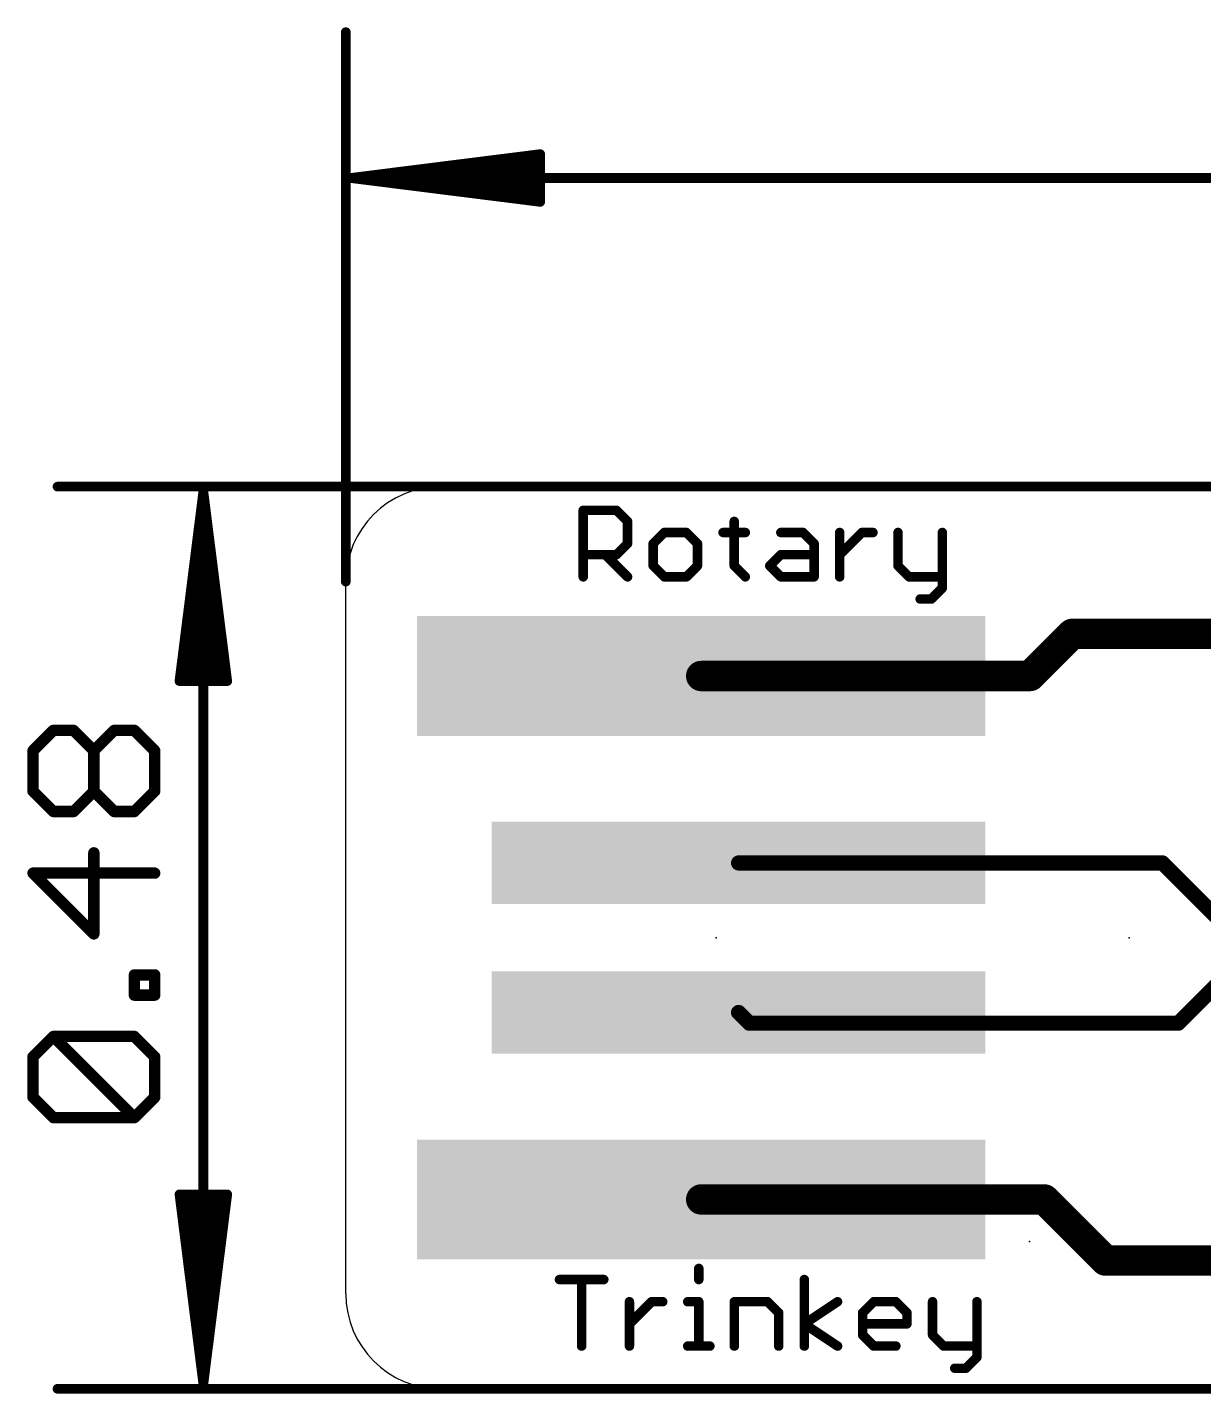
# Model space of a CAD drawing. Extents: x -4.3 to 37.7, y -8.4 to 12.5.
# Drawn here: x -4.26 to 11.47, y -6.1 to 12.18 of the extents above; entities that cross this region are included whole.
import ezdxf

# ---------------------------------------------------------------- set-up
doc = ezdxf.new("R2010")
doc.units = 0
for name, color, linetype in [('1', 12, 'CONTINUOUS'), ('20', 53, 'CONTINUOUS'), ('21', 40, 'CONTINUOUS'), ('23', 53, 'CONTINUOUS'), ('24', 53, 'CONTINUOUS'), ('29', 253, 'CONTINUOUS'), ('47', 253, 'CONTINUOUS')]:
    doc.layers.add(name, color=color, linetype=linetype)

# ---------------------------------------------------------------- blocks, each defined once
blk = doc.blocks.new('RECT')
blk.add_solid([(-0.5, -0.5), (0.5, -0.5), (-0.5, 0.5), (0.5, 0.5)])

msp = doc.modelspace()

# ---------------------------------------------------------------- linework, layer by layer
at = {"layer": '1'}
for points, const_width in [([(9.1515, 3.5), (9.7155, 4.064)], 0.4064), ([(9.7155, 4.064), (15.494, 4.064)], 0.4064), ([(4.753, 3.5), (9.1515, 3.5)], 0.4064), ([(5.253, 1), (10.9212, 1)], 0.2032), ([(11.938, -0.0168), (10.9212, 1)], 0.2032), ([(11.811, -0.466), (11.134, -1.143)], 0.2032), ([(5.396, -1.143), (5.253, -1)], 0.2032), ([(11.134, -1.143), (5.396, -1.143)], 0.2032), ([(4.753, -3.5), (9.342, -3.5)], 0.4064), ([(10.16, -4.318), (9.342, -3.5)], 0.4064), ([(13.208, -4.318), (10.16, -4.318)], 0.4064)]:
    msp.add_lwpolyline(points, dxfattribs=dict(at, const_width=const_width))
for points, const_width in [([(9.7155, 4.1656, 1), (9.7155, 3.9624)], 0.2032), ([(9.7873, 3.9922, 1), (9.6437, 4.1358)], 0.2032), ([(4.753, 3.6016, 1), (4.753, 3.3984)], 0.2032), ([(9.0797, 3.5718, 1), (9.2233, 3.4282)], 0.2032), ([(9.1515, 3.3984, 1), (9.1515, 3.6016)], 0.2032), ([(5.253, 1.0508, 1), (5.253, 0.9492)], 0.1016), ([(10.9571, 1.0359, 1), (10.8853, 0.9641)], 0.1016), ([(10.9212, 0.9492, 1), (10.9212, 1.0508)], 0.1016), ([(5.2889, -0.9641, 1), (5.2171, -1.0359)], 0.1016), ([(5.396, -1.0922, 1), (5.396, -1.1938)], 0.1016), ([(5.3601, -1.1789, 1), (5.4319, -1.1071)], 0.1016), ([(11.0981, -1.1071, 1), (11.1699, -1.1789)], 0.1016), ([(11.134, -1.1938, 1), (11.134, -1.0922)], 0.1016), ([(4.753, -3.3984, 1), (4.753, -3.6016)], 0.2032), ([(9.4138, -3.4282, 1), (9.2702, -3.5718)], 0.2032), ([(9.342, -3.6016, 1), (9.342, -3.3984)], 0.2032), ([(10.16, -4.2164, 1), (10.16, -4.4196)], 0.2032), ([(10.0882, -4.3898, 1), (10.2318, -4.2462)], 0.2032)]:
    msp.add_lwpolyline(points, format="xyb", dxfattribs=dict(at, const_width=const_width))
at = {"layer": '20'}
for p, q in [((1.27, 6.0325), (12.7, 6.0325)), ((0, -4.7625), (0, 4.7625)), ((12.7, -6.0325), (1.27, -6.0325))]:
    msp.add_line(p, q, dxfattribs=at)
for centre, start, end in [((1.27, 4.7625), 90, 180), ((1.27, -4.7625), 180, 270)]:
    msp.add_arc(centre, 1.27, start, end, dxfattribs=at)
at = {"layer": '21', "const_width": 0.127}
for points in [[(3.175, 4.826), (3.175, 5.7158)], [(3.175, 5.7158), (3.6199, 5.7158)], [(3.6199, 5.7158), (3.7682, 5.5675)], [(3.7682, 5.5675), (3.7682, 5.2709)], [(4.2588, 5.4192), (4.1105, 5.2709)], [(4.5554, 5.4192), (4.2588, 5.4192)], [(4.7037, 5.2709), (4.5554, 5.4192)], [(5.046, 5.4192), (5.3426, 5.4192)], [(5.1943, 5.5675), (5.1943, 4.9743)], [(5.818, 5.4192), (6.1146, 5.4192)], [(6.1146, 5.4192), (6.2629, 5.2709)], [(6.6052, 4.826), (6.6052, 5.4192)], [(6.6052, 5.1226), (6.9018, 5.4192)], [(6.9018, 5.4192), (7.0501, 5.4192)], [(7.3848, 5.4192), (7.3848, 4.9743)], [(7.978, 5.4192), (7.978, 4.6777)], [(3.7682, 5.2709), (3.6199, 5.1226)], [(4.1105, 5.2709), (4.1105, 4.9743)], [(4.7037, 4.9743), (4.7037, 5.2709)], [(6.2629, 5.2709), (6.2629, 4.826)], [(3.6199, 5.1226), (3.175, 5.1226)], [(3.4716, 5.1226), (3.7682, 4.826)], [(5.6697, 4.9743), (5.818, 5.1226)], [(5.818, 5.1226), (6.2629, 5.1226)], [(4.1105, 4.9743), (4.2588, 4.826)], [(4.5554, 4.826), (4.7037, 4.9743)], [(5.1943, 4.9743), (5.3426, 4.826)], [(5.818, 4.826), (5.6697, 4.9743)], [(7.3848, 4.9743), (7.5331, 4.826)], [(4.2588, 4.826), (4.5554, 4.826)], [(6.2629, 4.826), (5.818, 4.826)], [(7.5331, 4.826), (7.978, 4.826)], [(7.8297, 4.5294), (7.6814, 4.5294)], [(7.978, 4.6777), (7.8297, 4.5294)], [(4.7209, -4.4229), (4.7209, -4.5712)], [(2.8575, -4.5712), (3.4507, -4.5712)], [(3.1541, -5.461), (3.1541, -4.5712)], [(6.1318, -5.461), (6.1318, -4.5712)], [(3.793, -5.461), (3.793, -4.8678)], [(3.793, -5.1644), (4.0896, -4.8678)], [(4.0896, -4.8678), (4.2379, -4.8678)], [(4.5726, -4.8678), (4.7209, -4.8678)], [(4.7209, -4.8678), (4.7209, -5.461)], [(5.1963, -5.461), (5.1963, -4.8678)], [(5.1963, -4.8678), (5.6412, -4.8678)], [(5.6412, -4.8678), (5.7895, -5.0161)], [(6.1318, -5.1644), (6.5767, -4.8678)], [(6.9114, -5.0161), (7.0597, -4.8678)], [(7.0597, -4.8678), (7.3563, -4.8678)], [(7.3563, -4.8678), (7.5046, -5.0161)], [(7.8469, -4.8678), (7.8469, -5.3127)], [(8.4401, -4.8678), (8.4401, -5.6093)], [(5.7895, -5.0161), (5.7895, -5.461)], [(6.5767, -5.461), (6.1318, -5.1644)], [(6.9114, -5.3127), (6.9114, -5.0161)], [(7.5046, -5.1644), (6.9114, -5.1644)], [(7.5046, -5.0161), (7.5046, -5.1644)], [(7.0597, -5.461), (6.9114, -5.3127)], [(7.8469, -5.3127), (7.9952, -5.461)], [(4.5726, -5.461), (4.8692, -5.461)], [(7.3563, -5.461), (7.0597, -5.461)], [(7.9952, -5.461), (8.4401, -5.461)], [(8.4401, -5.6093), (8.2918, -5.7576)], [(8.2918, -5.7576), (8.1435, -5.7576)]]:
    msp.add_lwpolyline(points, dxfattribs=at)
at = {"layer": '21', "const_width": 0.0635}
for points in [[(3.2068, 5.7158, 1), (3.1433, 5.7158)], [(3.175, 5.7475, 1), (3.175, 5.684)], [(3.6423, 5.7382, 1), (3.5974, 5.6933)], [(3.6199, 5.684, 1), (3.6199, 5.7475)], [(3.7999, 5.5675, 1), (3.7364, 5.5675)], [(3.7457, 5.545, 1), (3.7906, 5.5899)], [(4.2588, 5.4509, 1), (4.2588, 5.3874)], [(4.2813, 5.3967, 1), (4.2364, 5.4416)], [(4.5778, 5.4416, 1), (4.5329, 5.3967)], [(4.5554, 5.3874, 1), (4.5554, 5.4509)], [(5.046, 5.4509, 1), (5.046, 5.3874)], [(5.2261, 5.5675, 1), (5.1626, 5.5675)], [(5.3426, 5.3874, 1), (5.3426, 5.4509)], [(5.818, 5.4509, 1), (5.818, 5.3874)], [(6.137, 5.4416, 1), (6.0921, 5.3967)], [(6.1146, 5.3874, 1), (6.1146, 5.4509)], [(6.637, 5.4192, 1), (6.5735, 5.4192)], [(6.9018, 5.4509, 1), (6.9018, 5.3874)], [(6.9243, 5.3967, 1), (6.8794, 5.4416)], [(7.0501, 5.3874, 1), (7.0501, 5.4509)], [(7.4166, 5.4192, 1), (7.3531, 5.4192)], [(8.0098, 5.4192, 1), (7.9463, 5.4192)], [(3.7364, 5.2709, 1), (3.7999, 5.2709)], [(3.7906, 5.2484, 1), (3.7457, 5.2933)], [(4.1423, 5.2709, 1), (4.0788, 5.2709)], [(4.0881, 5.2933, 1), (4.133, 5.2484)], [(4.7354, 5.2709, 1), (4.6719, 5.2709)], [(4.6812, 5.2484, 1), (4.7261, 5.2933)], [(6.2946, 5.2709, 1), (6.2311, 5.2709)], [(6.2404, 5.2484, 1), (6.2853, 5.2933)], [(3.175, 5.1543, 1), (3.175, 5.0908)], [(3.494, 5.145, 1), (3.4491, 5.1001)], [(3.5974, 5.145, 1), (3.6423, 5.1001)], [(3.6199, 5.0908, 1), (3.6199, 5.1543)], [(5.818, 5.1543, 1), (5.818, 5.0908)], [(5.8405, 5.1001, 1), (5.7956, 5.145)], [(6.2629, 5.0908, 1), (6.2629, 5.1543)], [(6.5828, 5.145, 1), (6.6277, 5.1001)], [(4.133, 4.9967, 1), (4.0881, 4.9518)], [(4.0788, 4.9743, 1), (4.1423, 4.9743)], [(4.6719, 4.9743, 1), (4.7354, 4.9743)], [(4.7261, 4.9518, 1), (4.6812, 4.9967)], [(5.2168, 4.9967, 1), (5.1719, 4.9518)], [(5.1626, 4.9743, 1), (5.2261, 4.9743)], [(5.6922, 4.9967, 1), (5.6473, 4.9518)], [(5.6473, 4.9967, 1), (5.6922, 4.9518)], [(7.4073, 4.9967, 1), (7.3624, 4.9518)], [(7.3531, 4.9743, 1), (7.4166, 4.9743)], [(3.1433, 4.826, 1), (3.2068, 4.826)], [(3.7457, 4.8035, 1), (3.7906, 4.8485)], [(4.2588, 4.8578, 1), (4.2588, 4.7943)], [(4.2364, 4.8035, 1), (4.2813, 4.8485)], [(4.5329, 4.8485, 1), (4.5778, 4.8035)], [(4.5554, 4.7943, 1), (4.5554, 4.8578)], [(5.3202, 4.8035, 1), (5.3651, 4.8485)], [(5.818, 4.8578, 1), (5.818, 4.7943)], [(5.7956, 4.8035, 1), (5.8405, 4.8485)], [(6.2311, 4.826, 1), (6.2946, 4.826)], [(6.2629, 4.7943, 1), (6.2629, 4.8578)], [(6.5735, 4.826, 1), (6.637, 4.826)], [(7.5331, 4.8578, 1), (7.5331, 4.7943)], [(7.5107, 4.8035, 1), (7.5556, 4.8485)], [(7.978, 4.7943, 1), (7.978, 4.8578)], [(7.6814, 4.5612, 1), (7.6814, 4.4977)], [(7.8073, 4.5519, 1), (7.8522, 4.507)], [(7.8297, 4.4977, 1), (7.8297, 4.5612)], [(7.9463, 4.6777, 1), (8.0098, 4.6777)], [(8.0005, 4.6553, 1), (7.9556, 4.7002)], [(4.7527, -4.4229, 1), (4.6892, -4.4229)], [(2.8575, -4.5395, 1), (2.8575, -4.603)], [(3.1858, -4.5712, 1), (3.1223, -4.5712)], [(3.4507, -4.603, 1), (3.4507, -4.5395)], [(4.6892, -4.5712, 1), (4.7527, -4.5712)], [(6.1636, -4.5712, 1), (6.1001, -4.5712)], [(3.8248, -4.8678, 1), (3.7613, -4.8678)], [(4.0896, -4.8361, 1), (4.0896, -4.8996)], [(4.1121, -4.8903, 1), (4.0672, -4.8454)], [(4.2379, -4.8996, 1), (4.2379, -4.8361)], [(4.5726, -4.8361, 1), (4.5726, -4.8996)], [(4.7527, -4.8678, 1), (4.6892, -4.8678)], [(4.7209, -4.8996, 1), (4.7209, -4.8361)], [(5.228, -4.8678, 1), (5.1645, -4.8678)], [(5.1963, -4.8361, 1), (5.1963, -4.8996)], [(5.6636, -4.8454, 1), (5.6187, -4.8903)], [(5.6412, -4.8996, 1), (5.6412, -4.8361)], [(6.5943, -4.8942, 1), (6.5591, -4.8414)], [(7.0597, -4.8361, 1), (7.0597, -4.8996)], [(7.0822, -4.8903, 1), (7.0372, -4.8454)], [(7.3787, -4.8454, 1), (7.3338, -4.8903)], [(7.3563, -4.8996, 1), (7.3563, -4.8361)], [(7.8787, -4.8678, 1), (7.8152, -4.8678)], [(8.4719, -4.8678, 1), (8.4084, -4.8678)], [(3.7706, -5.142, 1), (3.8155, -5.1869)], [(5.8212, -5.0161, 1), (5.7577, -5.0161)], [(5.767, -5.0386, 1), (5.8119, -4.9937)], [(6.1494, -5.138, 1), (6.1142, -5.1908)], [(6.1142, -5.138, 1), (6.1494, -5.1908)], [(6.9432, -5.0161, 1), (6.8797, -5.0161)], [(6.9114, -5.1327, 1), (6.9114, -5.1962)], [(6.889, -4.9937, 1), (6.9339, -5.0386)], [(7.5363, -5.0161, 1), (7.4728, -5.0161)], [(7.4821, -5.0386, 1), (7.527, -4.9937)], [(7.5046, -5.1962, 1), (7.5046, -5.1327)], [(6.8797, -5.3127, 1), (6.9432, -5.3127)], [(6.9339, -5.2903, 1), (6.889, -5.3352)], [(7.4728, -5.1644, 1), (7.5363, -5.1644)], [(7.8152, -5.3127, 1), (7.8787, -5.3127)], [(7.8694, -5.2903, 1), (7.8245, -5.3352)], [(3.1223, -5.461, 1), (3.1858, -5.461)], [(3.7613, -5.461, 1), (3.8248, -5.461)], [(4.5726, -5.4293, 1), (4.5726, -5.4928)], [(4.6892, -5.461, 1), (4.7527, -5.461)], [(4.8692, -5.4928, 1), (4.8692, -5.4293)], [(5.1645, -5.461, 1), (5.228, -5.461)], [(5.7577, -5.461, 1), (5.8212, -5.461)], [(6.1001, -5.461, 1), (6.1636, -5.461)], [(6.5591, -5.4874, 1), (6.5943, -5.4346)], [(7.0597, -5.4293, 1), (7.0597, -5.4928)], [(7.0372, -5.4835, 1), (7.0822, -5.4385)], [(7.3563, -5.4928, 1), (7.3563, -5.4293)], [(7.9952, -5.4293, 1), (7.9952, -5.4928)], [(7.9728, -5.4835, 1), (8.0177, -5.4385)], [(8.4401, -5.4928, 1), (8.4401, -5.4293)], [(8.4084, -5.6093, 1), (8.4719, -5.6093)], [(8.4626, -5.6317, 1), (8.4176, -5.5868)], [(8.1435, -5.7258, 1), (8.1435, -5.7893)], [(8.2694, -5.7351, 1), (8.3143, -5.78)], [(8.2918, -5.7893, 1), (8.2918, -5.7258)]]:
    msp.add_lwpolyline(points, format="xyb", dxfattribs=at)
at = {"layer": '23'}
msp.add_point((4.953, 0), dxfattribs=at)
at = {"layer": '24'}
for p in [(10.4775, 0), (9.144, -4.064)]:
    msp.add_point(p, dxfattribs=at)
at = {"layer": '47'}
for points, const_width in [([(0, 4.7625), (0, 12.11)], 0.13), ([(0.065, 10.16), (2.6, 10.4792)], 0.13), ([(0.065, 10.16), (2.6, 10.42)], 0.13), ([(2.6, 10.4792), (2.6, 9.8408)], 0.13), ([(0.065, 10.16), (2.6, 10.29)], 0.13), ([(0.065, 10.16), (32.32, 10.16)], 0.13), ([(2.6, 9.8408), (0.065, 10.16)], 0.13), ([(2.6, 10.03), (0.065, 10.16)], 0.13), ([(2.6, 9.9), (0.065, 10.16)], 0.13), ([(14.097, 6.0325), (-3.855, 6.0325)], 0.13), ([(-1.905, 5.9675), (-2.2242, 3.4325)], 0.13), ([(-1.905, 5.9675), (-2.165, 3.4325)], 0.13), ([(-1.905, 5.9675), (-2.035, 3.4325)], 0.13), ([(-1.905, -5.9675), (-1.905, 5.9675)], 0.13), ([(-1.5858, 3.4325), (-1.905, 5.9675)], 0.13), ([(-1.775, 3.4325), (-1.905, 5.9675)], 0.13), ([(-1.645, 3.4325), (-1.905, 5.9675)], 0.13), ([(-2.2242, 3.4325), (-1.5858, 3.4325)], 0.13), ([(-4.1827, 2.5012), (-3.9115, 2.7724)], 0.1524), ([(-3.9115, 2.7724), (-3.6404, 2.7724)], 0.1524), ([(-3.6404, 2.7724), (-3.3692, 2.5012)], 0.1524), ([(-3.3692, 2.5012), (-3.098, 2.7724)], 0.1524), ([(-3.098, 2.7724), (-2.8269, 2.7724)], 0.1524), ([(-2.8269, 2.7724), (-2.5557, 2.5012)], 0.1524), ([(-4.1827, 1.9589), (-4.1827, 2.5012)], 0.1524), ([(-3.3692, 1.9589), (-3.3692, 2.5012)], 0.1524), ([(-2.5557, 2.5012), (-2.5557, 1.9589)], 0.1524), ([(-3.9115, 1.6877), (-4.1827, 1.9589)], 0.1524), ([(-3.3692, 1.9589), (-3.6404, 1.6877)], 0.1524), ([(-3.098, 1.6877), (-3.3692, 1.9589)], 0.1524), ([(-2.5557, 1.9589), (-2.8269, 1.6877)], 0.1524), ([(-3.6404, 1.6877), (-3.9115, 1.6877)], 0.1524), ([(-2.8269, 1.6877), (-3.098, 1.6877)], 0.1524), ([(-3.3692, 0.0505), (-3.3692, 1.1352)], 0.1524), ([(-2.5557, 0.864), (-4.1827, 0.864)], 0.1524), ([(-4.1827, 0.864), (-3.3692, 0.0505)], 0.1524), ([(-2.8269, -0.768), (-2.8269, -0.4969)], 0.1524), ([(-2.8269, -0.4969), (-2.5557, -0.4969)], 0.1524), ([(-2.5557, -0.4969), (-2.5557, -0.768)], 0.1524), ([(-2.5557, -0.768), (-2.8269, -0.768)], 0.1524), ([(-4.1827, -1.5917), (-3.9115, -1.3205)], 0.1524), ([(-3.9115, -1.3205), (-2.8269, -1.3205)], 0.1524), ([(-2.8269, -2.4052), (-3.9115, -1.3205)], 0.1524), ([(-2.8269, -1.3205), (-2.5557, -1.5917)], 0.1524), ([(-4.1827, -2.134), (-4.1827, -1.5917)], 0.1524), ([(-2.5557, -1.5917), (-2.5557, -2.134)], 0.1524), ([(-3.9115, -2.4052), (-4.1827, -2.134)], 0.1524), ([(-2.5557, -2.134), (-2.8269, -2.4052)], 0.1524), ([(-2.8269, -2.4052), (-3.9115, -2.4052)], 0.1524), ([(-1.905, -5.9675), (-2.2242, -3.4325)], 0.13), ([(-2.2242, -3.4325), (-1.5858, -3.4325)], 0.13), ([(-1.905, -5.9675), (-2.165, -3.4325)], 0.13), ([(-1.905, -5.9675), (-2.035, -3.4325)], 0.13), ([(-1.5858, -3.4325), (-1.905, -5.9675)], 0.13), ([(-1.775, -3.4325), (-1.905, -5.9675)], 0.13), ([(-1.645, -3.4325), (-1.905, -5.9675)], 0.13), ([(12.954, -6.0325), (-3.855, -6.0325)], 0.13)]:
    msp.add_lwpolyline(points, dxfattribs=dict(at, const_width=const_width))
for points, const_width in [([(0.0325, 12.11, 1), (-0.0325, 12.11)], 0.065), ([(2.6325, 10.4792, 1), (2.5675, 10.4792)], 0.065), ([(2.6041, 10.447, 1), (2.5959, 10.5115)], 0.065), ([(2.6033, 10.3877, 1), (2.5967, 10.4523)], 0.065), ([(2.6017, 10.2575, 1), (2.5983, 10.3225)], 0.065), ([(0.065, 10.1925, 1), (0.065, 10.1275)], 0.065), ([(0.0691, 10.1922, 1), (0.0609, 10.1278)], 0.065), ([(0.0633, 10.1925, 1), (0.0667, 10.1275)], 0.065), ([(0.0667, 10.1925, 1), (0.0633, 10.1275)], 0.065), ([(0.0683, 10.1923, 1), (0.0617, 10.1277)], 0.065), ([(0.0617, 10.1923, 1), (0.0683, 10.1277)], 0.065), ([(0.0609, 10.1922, 1), (0.0691, 10.1278)], 0.065), ([(2.5983, 9.9975, 1), (2.6017, 10.0625)], 0.065), ([(2.5675, 9.8408, 1), (2.6325, 9.8408)], 0.065), ([(2.5959, 9.8085, 1), (2.6041, 9.873)], 0.065), ([(2.5967, 9.8677, 1), (2.6033, 9.9323)], 0.065), ([(-3.855, 6.065, 1), (-3.855, 6)], 0.065), ([(-1.8725, 5.9675, 1), (-1.9375, 5.9675)], 0.065), ([(-1.8728, 5.9716, 1), (-1.9372, 5.9634)], 0.065), ([(-1.8725, 5.9658, 1), (-1.9375, 5.9692)], 0.065), ([(-1.8725, 5.9692, 1), (-1.9375, 5.9658)], 0.065), ([(-1.8727, 5.9708, 1), (-1.9373, 5.9642)], 0.065), ([(-1.8727, 5.9642, 1), (-1.9373, 5.9708)], 0.065), ([(-1.8728, 5.9634, 1), (-1.9372, 5.9716)], 0.065), ([(-0.0325, 4.7625, 1), (0.0325, 4.7625)], 0.065), ([(-2.2242, 3.465, 1), (-2.2242, 3.4)], 0.065), ([(-1.5858, 3.4, 1), (-1.5858, 3.465)], 0.065), ([(-2.2565, 3.4366, 1), (-2.192, 3.4284)], 0.065), ([(-2.1973, 3.4358, 1), (-2.1327, 3.4292)], 0.065), ([(-2.0675, 3.4342, 1), (-2.0025, 3.4308)], 0.065), ([(-1.8075, 3.4308, 1), (-1.7425, 3.4342)], 0.065), ([(-1.6773, 3.4292, 1), (-1.6127, 3.4358)], 0.065), ([(-1.618, 3.4284, 1), (-1.5535, 3.4366)], 0.065), ([(-3.9115, 2.8105, 1), (-3.9115, 2.7343)], 0.0762), ([(-3.8846, 2.7454, 1), (-3.9385, 2.7993)], 0.0762), ([(-3.6134, 2.7993, 1), (-3.6673, 2.7454)], 0.0762), ([(-3.6404, 2.7343, 1), (-3.6404, 2.8105)], 0.0762), ([(-3.098, 2.8105, 1), (-3.098, 2.7343)], 0.0762), ([(-3.0711, 2.7454, 1), (-3.125, 2.7993)], 0.0762), ([(-2.7999, 2.7993, 1), (-2.8538, 2.7454)], 0.0762), ([(-2.8269, 2.7343, 1), (-2.8269, 2.8105)], 0.0762), ([(-4.1446, 2.5012, 1), (-4.2208, 2.5012)], 0.0762), ([(-4.2096, 2.5281, 1), (-4.1557, 2.4743)], 0.0762), ([(-3.3311, 2.5012, 1), (-3.4073, 2.5012)], 0.0762), ([(-3.3961, 2.5281, 1), (-3.3423, 2.4743)], 0.0762), ([(-3.3961, 2.4743, 1), (-3.3423, 2.5281)], 0.0762), ([(-2.5176, 2.5012, 1), (-2.5938, 2.5012)], 0.0762), ([(-2.5826, 2.4743, 1), (-2.5288, 2.5281)], 0.0762), ([(-4.1557, 1.9858, 1), (-4.2096, 1.9319)], 0.0762), ([(-3.3423, 1.9858, 1), (-3.3961, 1.9319)], 0.0762), ([(-3.3423, 1.9319, 1), (-3.3961, 1.9858)], 0.0762), ([(-2.5288, 1.9319, 1), (-2.5826, 1.9858)], 0.0762), ([(-4.2208, 1.9589, 1), (-4.1446, 1.9589)], 0.0762), ([(-3.4073, 1.9589, 1), (-3.3311, 1.9589)], 0.0762), ([(-2.5938, 1.9589, 1), (-2.5176, 1.9589)], 0.0762), ([(-3.9115, 1.7258, 1), (-3.9115, 1.6496)], 0.0762), ([(-3.9385, 1.6608, 1), (-3.8846, 1.7146)], 0.0762), ([(-3.6673, 1.7146, 1), (-3.6134, 1.6608)], 0.0762), ([(-3.6404, 1.6496, 1), (-3.6404, 1.7258)], 0.0762), ([(-3.098, 1.7258, 1), (-3.098, 1.6496)], 0.0762), ([(-3.125, 1.6608, 1), (-3.0711, 1.7146)], 0.0762), ([(-2.8538, 1.7146, 1), (-2.7999, 1.6608)], 0.0762), ([(-2.8269, 1.6496, 1), (-2.8269, 1.7258)], 0.0762), ([(-3.3311, 1.1352, 1), (-3.4073, 1.1352)], 0.0762), ([(-4.1557, 0.891, 1), (-4.2096, 0.8371)], 0.0762), ([(-4.1827, 0.9021, 1), (-4.1827, 0.8259)], 0.0762), ([(-2.5557, 0.8259, 1), (-2.5557, 0.9021)], 0.0762), ([(-3.4073, 0.0505, 1), (-3.3311, 0.0505)], 0.0762), ([(-3.3961, 0.0236, 1), (-3.3423, 0.0775)], 0.0762), ([(-2.7888, -0.4969, 1), (-2.865, -0.4969)], 0.0762), ([(-2.8269, -0.4588, 1), (-2.8269, -0.535)], 0.0762), ([(-2.5176, -0.4969, 1), (-2.5938, -0.4969)], 0.0762), ([(-2.5557, -0.535, 1), (-2.5557, -0.4588)], 0.0762), ([(-2.8269, -0.7299, 1), (-2.8269, -0.8061)], 0.0762), ([(-2.865, -0.768, 1), (-2.7888, -0.768)], 0.0762), ([(-2.5938, -0.768, 1), (-2.5176, -0.768)], 0.0762), ([(-2.5557, -0.8061, 1), (-2.5557, -0.7299)], 0.0762), ([(-3.8846, -1.2936, 1), (-3.9385, -1.3475)], 0.0762), ([(-3.9115, -1.2824, 1), (-3.9115, -1.3586)], 0.0762), ([(-3.8846, -1.3475, 1), (-3.9385, -1.2936)], 0.0762), ([(-2.7999, -1.2936, 1), (-2.8538, -1.3475)], 0.0762), ([(-2.8269, -1.3586, 1), (-2.8269, -1.2824)], 0.0762), ([(-4.1446, -1.5917, 1), (-4.2208, -1.5917)], 0.0762), ([(-4.2096, -1.5648, 1), (-4.1557, -1.6186)], 0.0762), ([(-2.5176, -1.5917, 1), (-2.5938, -1.5917)], 0.0762), ([(-2.5826, -1.6186, 1), (-2.5288, -1.5648)], 0.0762), ([(-4.1557, -2.1071, 1), (-4.2096, -2.161)], 0.0762), ([(-4.2208, -2.134, 1), (-4.1446, -2.134)], 0.0762), ([(-2.5938, -2.134, 1), (-2.5176, -2.134)], 0.0762), ([(-2.5288, -2.161, 1), (-2.5826, -2.1071)], 0.0762), ([(-3.9115, -2.3671, 1), (-3.9115, -2.4433)], 0.0762), ([(-3.9385, -2.4321, 1), (-3.8846, -2.3782)], 0.0762), ([(-2.8538, -2.3782, 1), (-2.7999, -2.4321)], 0.0762), ([(-2.8538, -2.4321, 1), (-2.7999, -2.3782)], 0.0762), ([(-2.8269, -2.4433, 1), (-2.8269, -2.3671)], 0.0762), ([(-2.192, -3.4284, 1), (-2.2565, -3.4366)], 0.065), ([(-2.2242, -3.4, 1), (-2.2242, -3.465)], 0.065), ([(-2.1327, -3.4292, 1), (-2.1973, -3.4358)], 0.065), ([(-2.0025, -3.4308, 1), (-2.0675, -3.4342)], 0.065), ([(-1.7425, -3.4342, 1), (-1.8075, -3.4308)], 0.065), ([(-1.6127, -3.4358, 1), (-1.6773, -3.4292)], 0.065), ([(-1.5535, -3.4366, 1), (-1.618, -3.4284)], 0.065), ([(-1.5858, -3.465, 1), (-1.5858, -3.4)], 0.065), ([(-3.855, -6, 1), (-3.855, -6.065)], 0.065), ([(-1.9372, -5.9634, 1), (-1.8728, -5.9716)], 0.065), ([(-1.9373, -5.9642, 1), (-1.8727, -5.9708)], 0.065), ([(-1.9375, -5.9692, 1), (-1.8725, -5.9658)], 0.065), ([(-1.9375, -5.9658, 1), (-1.8725, -5.9692)], 0.065), ([(-1.9375, -5.9675, 1), (-1.8725, -5.9675)], 0.065), ([(-1.9373, -5.9708, 1), (-1.8727, -5.9642)], 0.065), ([(-1.9372, -5.9716, 1), (-1.8728, -5.9634)], 0.065)]:
    msp.add_lwpolyline(points, format="xyb", dxfattribs=dict(at, const_width=const_width))

# ---------------------------------------------------------------- block references
at = {"layer": '1', "xscale": 7.5, "yscale": 1.5}
for p in [(4.753, 3.5), (4.753, -3.5)]:
    msp.add_blockref('RECT', p, dxfattribs=at)
at = {"layer": '1', "xscale": 6.5}
for p in [(5.253, 1), (5.253, -1)]:
    msp.add_blockref('RECT', p, dxfattribs=at)
at = {"layer": '29'}
for p, xscale, yscale in [((4.753, 3.5), 7.6016, 1.6016), ((5.253, 1), 6.6016, 1.1016), ((5.253, -1), 6.6016, 1.1016), ((4.753, -3.5), 7.6016, 1.6016)]:
    msp.add_blockref('RECT', p, dxfattribs=dict(at, xscale=xscale, yscale=yscale))

doc.saveas('drawing.dxf')
